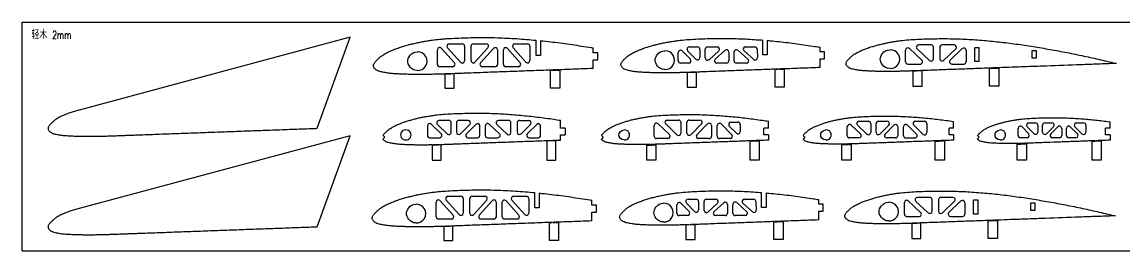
# Model space of a CAD drawing. Header units: millimetres. Extents: x -37 to 963, y -161 to -61.
# Drawn here: x -36.6 to 445.8, y -161.4 to -61.4 of the extents above; entities that cross this region are included whole.
import ezdxf

# ---------------------------------------------------------------- set-up
doc = ezdxf.new("R2010")
doc.units = ezdxf.units.MM
doc.layers.add('SLD-0', color=7, linetype='Continuous')
doc.styles.add('SLDTEXTSTYLE0', font='TXT', dxfattribs={"width": 0.7, "bigfont": 'bigfont'})

# ---------------------------------------------------------------- blocks, each defined once
blk = doc.blocks.new('main_wing_第八块翼肋')
at = {"color": 7, "linetype": 'Continuous', "lineweight": 25}
for p, q in [((33.11, 19.32), (38.84, 19.32)), ((43.67, 19.32), (49.36, 19.32)), ((61.85, 19.32), (67.45, 19.32)), ((71.11, 14.23), (71.11, 20.94)), ((73.11, 20.74), (73.11, 14.23)), ((27.99, 10.38), (27.99, 16.72)), ((29.73, 17.39), (35.46, 11.05)), ((38.1, 11.31), (32.37, 17.65)), ((39.84, 18.32), (39.84, 11.98)), ((42.67, 11.99), (42.67, 18.32)), ((50.1, 17.65), (44.41, 11.32)), ((46.84, 11.05), (52.53, 17.38)), ((54.28, 16.71), (54.28, 10.38)), ((56.85, 10.38), (56.85, 16.69)), ((58.6, 17.35), (64.2, 11.04)), ((66.71, 11.35), (61.1, 17.65)), ((68.45, 18.32), (68.45, 12.01)), ((96.11, 15.42), (96.11, 17.57)), ((98.11, 15.42), (96.11, 15.42)), ((98.11, 12.42), (98.11, 15.42)), ((73.11, 14.23), (71.11, 14.23)), ((96.11, 12.42), (98.11, 12.42)), ((96.11, 8.56), (96.11, 12.42)), ((34.72, 9.38), (28.99, 9.38)), ((31.28, 6.09), (31.28, 0)), ((31.48, 6.09), (31.28, 6.09)), ((31.48, 6.19), (31.48, 6.09)), ((31.68, 6.09), (31.68, 6.19)), ((32.68, 6.13), (31.68, 6.09)), ((32.68, 6.23), (32.68, 6.13)), ((32.88, 6.13), (32.88, 6.23)), ((33.88, 6.17), (32.88, 6.13)), ((33.88, 6.27), (33.88, 6.17)), ((34.08, 6.18), (34.08, 6.28)), ((35.08, 6.21), (34.08, 6.18)), ((35.08, 6.31), (35.08, 6.21)), ((35.28, 0), (35.28, 6.32)), ((53.28, 9.38), (47.59, 9.38)), ((63.45, 9.38), (57.85, 9.38)), ((77.49, 7.78), (77.69, 7.79)), ((77.49, 0), (77.49, 7.78)), ((77.69, 7.79), (77.69, 7.88)), ((77.89, 7.89), (77.89, 7.8)), ((77.89, 7.8), (78.89, 7.83)), ((78.89, 7.83), (78.89, 7.93)), ((79.09, 7.93), (79.09, 7.84)), ((79.09, 7.84), (80.09, 7.88)), ((80.09, 7.88), (80.09, 7.97)), ((80.29, 7.98), (80.29, 7.88)), ((80.29, 7.88), (81.29, 7.92)), ((81.29, 7.92), (81.29, 8.01)), ((81.49, 8.02), (81.49, 0)), ((31.28, 0), (35.28, 0)), ((81.49, 0), (77.49, 0))]:
    blk.add_line(p, q, dxfattribs=at)
for centre, radius, start, end in [((33.11, 18.32), 1, 90, 222.0995), ((38.84, 18.32), 1, 0, 90), ((43.67, 18.32), 1, 90, 180), ((49.36, 18.32), 1, 318.061, 90), ((61.85, 18.32), 1, 90, 221.6155), ((67.45, 18.32), 1, 0, 90), ((19.36, 11.78), 4.1, 268.1337, 91.8663), ((28.99, 16.72), 1, 42.0995, 180), ((53.28, 16.71), 1, 0, 138.061), ((57.85, 16.69), 1, 41.6155, 180), ((28.99, 10.38), 1, 180, 270), ((34.72, 10.38), 1, 270, 42.0995), ((38.84, 11.98), 1, 222.0995, 0), ((43.67, 11.99), 1, 180, 318.061), ((47.59, 10.38), 1, 138.061, 270), ((53.28, 10.38), 1, 270, 0), ((57.85, 10.38), 1, 180, 270), ((63.45, 10.38), 1, 270, 41.6155), ((67.45, 12.01), 1, 221.6155, 0)]:
    blk.add_arc(centre, radius, start, end, dxfattribs=at)
for points, knots in [([(31.48, 6.19), (30.62, 6.16), (29.05, 6.11), (26.78, 6.05), (24.66, 6), (22.55, 5.97), (20.43, 5.96), (18.31, 5.97), (16.2, 6), (14.08, 6.05), (11.97, 6.13), (10.21, 6.22), (8.8, 6.31), (7.74, 6.4), (6.69, 6.51), (5.64, 6.66), (4.6, 6.86), (3.57, 7.06), (2.53, 7.3), (1.71, 7.63), (1.12, 8.03), (0.72, 8.37), (0.37, 8.77), (0.09, 9.22), (-0.04, 9.74), (0.04, 10.28), (0.26, 10.76), (0.56, 11.2), (0.89, 11.61), (1.25, 12), (1.63, 12.37), (2, 12.75), (2.39, 13.11), (2.79, 13.46), (3.2, 13.79), (3.76, 14.21), (4.5, 14.7), (5.41, 15.23), (6.35, 15.72), (7.31, 16.17), (8.29, 16.58), (9.27, 16.97), (10.26, 17.34), (11.26, 17.69), (12.27, 18.02), (13.61, 18.44), (15.31, 18.92), (17.36, 19.44), (19.43, 19.91), (21.5, 20.32), (23.59, 20.69), (25.68, 21), (27.78, 21.26), (29.89, 21.47), (32.7, 21.69), (36.22, 21.88), (40.45, 22.02), (44.69, 22.11), (48.92, 22.13), (53.15, 22.07), (57.38, 21.92), (61.61, 21.7), (65.83, 21.4), (69, 21.13), (70.76, 20.97), (71.11, 20.94)], [0.3745824, 0.3745824, 0.3745824, 0.3745824, 0.3841115, 0.3919075, 0.3997036, 0.4074996, 0.4152957, 0.4230917, 0.4308878, 0.4386839, 0.4464799, 0.454276, 0.458174, 0.462072, 0.4659701, 0.4698681, 0.4737661, 0.4776641, 0.4815622, 0.4854602, 0.4874092, 0.4893582, 0.4913072, 0.4932563, 0.4952053, 0.4971543, 0.4991033, 0.5010523, 0.5030013, 0.5049503, 0.5068994, 0.5088484, 0.5107974, 0.5127464, 0.5146954, 0.5166444, 0.5205425, 0.5244405, 0.5283385, 0.5322365, 0.5361346, 0.5400326, 0.5439306, 0.5478287, 0.5517267, 0.5556247, 0.5634208, 0.5712168, 0.5790129, 0.5868089, 0.594605, 0.6024011, 0.6101971, 0.6179932, 0.6257892, 0.6413814, 0.6569735, 0.6725656, 0.6881577, 0.7037498, 0.7193419, 0.734934, 0.7505262, 0.7661183, 0.7700485, 0.7700485, 0.7700485, 0.7700485]), ([(73.11, 20.74), (73.49, 20.7), (75.28, 20.51), (78.47, 20.16), (82.67, 19.62), (86.86, 19.03), (91.04, 18.4), (94.13, 17.9), (95.81, 17.62), (96.11, 17.57)], [0.77745144, 0.77745144, 0.77745144, 0.77745144, 0.78171039, 0.7973025, 0.81289462, 0.82848673, 0.84407885, 0.85967096, 0.86299105, 0.86299105, 0.86299105, 0.86299105]), ([(19.09, 7.68), (16.36, 7.68), (14.99, 10.41), (14.99, 13.14), (16.36, 15.88), (19.09, 15.88)], [0, 0, 0, 0, 0.5, 0.5, 1, 1, 1, 1]), ([(77.69, 7.88), (76.23, 7.83), (73.36, 7.72), (69.08, 7.57), (64.85, 7.41), (60.62, 7.26), (56.39, 7.1), (52.16, 6.95), (47.93, 6.79), (43.7, 6.64), (40.18, 6.51), (37.37, 6.4), (35.97, 6.35), (35.28, 6.32)], [0.2042523, 0.2042523, 0.2042523, 0.2042523, 0.2203942, 0.2359864, 0.2515785, 0.2671706, 0.2827627, 0.2983548, 0.3139469, 0.329539, 0.3451312, 0.3529272, 0.3605847, 0.3605847, 0.3605847, 0.3605847]), ([(96.11, 8.56), (92.74, 8.44), (87.87, 8.26), (82.99, 8.08), (81.49, 8.02)], [0.1363515, 0.1363515, 0.1363515, 0.1363515, 0.1736179, 0.19025453, 0.19025453, 0.19025453, 0.19025453])]:
    blk.add_open_spline(points, degree=3, knots=knots, dxfattribs=at)
for points in [[(19.09, 15.88), (19.14, 15.88), (19.18, 15.88), (19.23, 15.87)], [(19.23, 7.68), (19.18, 7.68), (19.14, 7.68), (19.09, 7.68)], [(32.68, 6.23), (32.35, 6.22), (32.01, 6.2), (31.68, 6.19)], [(33.88, 6.27), (33.55, 6.26), (33.21, 6.25), (32.88, 6.23)], [(35.08, 6.31), (34.75, 6.3), (34.41, 6.29), (34.08, 6.28)], [(78.89, 7.93), (78.56, 7.91), (78.22, 7.9), (77.89, 7.89)], [(80.09, 7.97), (79.76, 7.96), (79.42, 7.95), (79.09, 7.93)], [(81.29, 8.01), (80.95, 8), (80.62, 7.99), (80.29, 7.98)]]:
    blk.add_open_spline(points, degree=3, dxfattribs=at)
blk = doc.blocks.new('main_wing_第九块翼肋')
at = {"color": 7, "linetype": 'Continuous', "lineweight": 25}
for p, q in [((62.02, 14.05), (62.02, 20.55)), ((64.02, 20.39), (64.02, 14.05)), ((25.07, 11.48), (25.07, 15.16)), ((26.78, 15.85), (30.38, 12.18)), ((32.77, 12.23), (29.18, 15.91)), ((29.89, 17.61), (33.49, 17.61)), ((34.49, 16.61), (34.49, 12.93)), ((36.89, 12.75), (36.89, 16.61)), ((37.89, 17.61), (42.1, 17.61)), ((42.77, 15.87), (38.56, 12.01)), ((41.28, 12.22), (45.5, 16.07)), ((47.17, 15.34), (47.17, 11.48)), ((49.51, 11.48), (49.51, 15.37)), ((51.18, 16.12), (55.54, 12.22)), ((58.09, 12.09), (53.87, 15.86)), ((54.53, 17.61), (58.55, 17.61)), ((59.55, 16.66), (59.76, 12.89)), ((87.02, 17.46), (87.02, 15.42)), ((89.02, 15.42), (87.02, 15.42)), ((89.02, 12.42), (89.02, 15.42)), ((29.66, 10.48), (26.07, 10.48)), ((46.17, 10.48), (41.96, 10.48)), ((54.88, 10.48), (50.51, 10.48)), ((64.02, 14.05), (62.02, 14.05)), ((87.02, 12.42), (89.02, 12.42)), ((87.02, 12.42), (87.02, 8.56)), ((29.22, 6.34), (29.01, 6.33)), ((29.01, 6.33), (29.01, 0)), ((29.22, 6.44), (29.22, 6.34)), ((29.42, 6.34), (29.42, 6.44)), ((30.42, 6.38), (29.42, 6.34)), ((30.42, 6.48), (30.42, 6.38)), ((30.62, 6.38), (30.62, 6.48)), ((31.61, 6.42), (30.62, 6.38)), ((31.61, 6.52), (31.61, 6.42)), ((31.81, 6.43), (31.81, 6.53)), ((32.81, 6.46), (31.81, 6.43)), ((32.81, 6.56), (32.81, 6.46)), ((33.01, 0), (33.01, 6.57)), ((67.45, 7.73), (67.65, 7.74)), ((67.45, 0), (67.45, 7.73)), ((67.65, 7.74), (67.65, 7.85)), ((67.85, 7.86), (67.85, 7.75)), ((67.85, 7.75), (68.85, 7.79)), ((68.85, 7.79), (68.85, 7.89)), ((69.05, 7.9), (69.05, 7.79)), ((69.05, 7.79), (70.05, 7.83)), ((70.05, 7.83), (70.05, 7.94)), ((70.25, 7.94), (70.25, 7.84)), ((70.25, 7.84), (71.25, 7.87)), ((71.25, 7.87), (71.25, 7.98)), ((71.45, 7.99), (71.45, 0)), ((29.01, 0), (33.01, 0)), ((71.45, 0), (67.45, 0))]:
    blk.add_line(p, q, dxfattribs=at)
for centre, radius, start, end in [((19.35, 11.78), 4.1, 268.1337, 91.8663), ((26.07, 15.16), 1, 44.3753, 180), ((29.89, 16.61), 1, 90, 224.3753), ((33.49, 16.61), 1, 360, 90), ((37.89, 16.61), 1, 90, 180), ((42.1, 16.61), 1, 312.4704, 90), ((46.17, 15.34), 1, 360, 132.4704), ((50.51, 15.37), 1, 48.2405, 180), ((54.53, 16.61), 1, 90, 228.2405), ((58.55, 16.61), 1, 3.2405, 90), ((26.07, 11.48), 1, 180, 270), ((29.66, 11.48), 1, 270, 44.3753), ((33.49, 12.93), 1, 224.3753, 0), ((37.89, 12.75), 1, 180, 312.4704), ((41.96, 11.48), 1, 132.4704, 270), ((46.17, 11.48), 1, 270, 0), ((50.51, 11.48), 1, 180, 270), ((54.88, 11.48), 1, 270, 48.2405), ((58.76, 12.83), 1, 228.2405, 3.2405)]:
    blk.add_arc(centre, radius, start, end, dxfattribs=at)
for points, knots in [([(29.22, 6.44), (28.45, 6.41), (27.03, 6.37), (24.94, 6.31), (22.97, 6.27), (21, 6.24), (19.03, 6.23), (17.06, 6.24), (15.08, 6.26), (13.11, 6.31), (11.14, 6.39), (9.17, 6.49), (7.53, 6.6), (6.23, 6.74), (5.25, 6.88), (4.28, 7.06), (3.31, 7.25), (2.35, 7.48), (1.59, 7.79), (1.04, 8.15), (0.66, 8.47), (0.33, 8.85), (0.08, 9.27), (-0.04, 9.76), (0.03, 10.25), (0.24, 10.7), (0.51, 11.12), (0.82, 11.5), (1.16, 11.86), (1.51, 12.21), (1.86, 12.55), (2.22, 12.89), (2.59, 13.21), (2.97, 13.52), (3.5, 13.92), (4.18, 14.37), (5.04, 14.87), (5.91, 15.32), (6.81, 15.74), (7.71, 16.13), (8.63, 16.49), (9.55, 16.83), (10.49, 17.16), (11.42, 17.47), (12.68, 17.86), (14.26, 18.31), (16.17, 18.79), (18.09, 19.22), (20.03, 19.61), (21.97, 19.95), (23.92, 20.24), (26.53, 20.56), (29.8, 20.85), (33.74, 21.07), (37.69, 21.2), (41.63, 21.28), (45.57, 21.3), (49.52, 21.24), (53.46, 21.1), (57.4, 20.89), (60.25, 20.69), (61.79, 20.57), (62.02, 20.55)], [0.3750134, 0.3750134, 0.3750134, 0.3750134, 0.3841115, 0.3919075, 0.3997036, 0.4074996, 0.4152957, 0.4230917, 0.4308878, 0.4386839, 0.4464799, 0.454276, 0.462072, 0.4659701, 0.4698681, 0.4737661, 0.4776641, 0.4815622, 0.4854602, 0.4874092, 0.4893582, 0.4913072, 0.4932563, 0.4952053, 0.4971543, 0.4991033, 0.5010523, 0.5030013, 0.5049503, 0.5068994, 0.5088484, 0.5107974, 0.5127464, 0.5146954, 0.5166444, 0.5205425, 0.5244405, 0.5283385, 0.5322365, 0.5361346, 0.5400326, 0.5439306, 0.5478287, 0.5517267, 0.5556247, 0.5634208, 0.5712168, 0.5790129, 0.5868089, 0.594605, 0.6024011, 0.6101971, 0.6257892, 0.6413814, 0.6569735, 0.6725656, 0.6881577, 0.7037498, 0.7193419, 0.734934, 0.7505262, 0.7532654, 0.7532654, 0.7532654, 0.7532654]), ([(64.02, 20.39), (64.44, 20.35), (66.16, 20.2), (69.19, 19.9), (73.11, 19.46), (77.02, 18.96), (80.93, 18.41), (84.26, 17.91), (86.29, 17.58), (87.02, 17.46)], [0.76119932, 0.76119932, 0.76119932, 0.76119932, 0.76611827, 0.78171039, 0.7973025, 0.81289462, 0.82848673, 0.84407885, 0.85287822, 0.85287822, 0.85287822, 0.85287822]), ([(19.08, 7.68), (16.35, 7.68), (14.98, 10.41), (14.98, 13.14), (16.35, 15.88), (19.08, 15.88)], [0, 0, 0, 0, 0.5, 0.5, 1, 1, 1, 1]), ([(67.65, 7.85), (66.56, 7.81), (64.14, 7.72), (60.42, 7.58), (56.48, 7.44), (52.54, 7.29), (48.59, 7.15), (44.65, 7.01), (40.71, 6.86), (37.43, 6.74), (34.86, 6.64), (33.61, 6.59), (33.01, 6.57)], [0.2229571, 0.2229571, 0.2229571, 0.2229571, 0.2359864, 0.2515785, 0.2671706, 0.2827627, 0.2983548, 0.3139469, 0.329539, 0.3451312, 0.3529272, 0.3599909, 0.3599909, 0.3599909, 0.3599909]), ([(87.02, 8.56), (84.72, 8.47), (81.11, 8.34), (75.92, 8.15), (73.03, 8.05), (71.45, 7.99)], [0.14633587, 0.14633587, 0.14633587, 0.14633587, 0.1736179, 0.18921001, 0.20793462, 0.20793462, 0.20793462, 0.20793462])]:
    blk.add_open_spline(points, degree=3, knots=knots, dxfattribs=at)
for points in [[(19.08, 15.88), (19.13, 15.88), (19.17, 15.88), (19.22, 15.87)], [(19.22, 7.68), (19.17, 7.68), (19.13, 7.68), (19.08, 7.68)], [(30.42, 6.48), (30.08, 6.47), (29.75, 6.45), (29.42, 6.44)], [(31.61, 6.52), (31.28, 6.51), (30.95, 6.5), (30.62, 6.48)], [(32.81, 6.56), (32.48, 6.55), (32.15, 6.54), (31.81, 6.53)], [(68.85, 7.89), (68.52, 7.88), (68.19, 7.87), (67.85, 7.86)], [(70.05, 7.94), (69.72, 7.92), (69.39, 7.91), (69.05, 7.9)], [(71.25, 7.98), (70.92, 7.97), (70.58, 7.96), (70.25, 7.94)]]:
    blk.add_open_spline(points, degree=3, dxfattribs=at)
blk = doc.blocks.new('main_wing_第十块翼肋')
at = {"color": 7, "linetype": 'Continuous', "lineweight": 25}
for p, q in [((26.01, 10.67), (26.01, 15.71)), ((33.15, 11.4), (27.68, 16.44)), ((31.02, 16.25), (36.48, 11.22)), ((37.16, 17.99), (31.7, 17.99)), ((38.16, 11.95), (38.16, 16.99)), ((40.97, 16.99), (40.97, 11.99)), ((47.26, 17.99), (41.97, 17.99)), ((42.66, 11.26), (47.95, 16.26)), ((50.79, 16.4), (45.5, 11.4)), ((52.48, 15.67), (52.48, 10.67)), ((56.26, 10.71), (56.26, 16.71)), ((58.26, 16.71), (56.26, 16.71)), ((58.26, 10.71), (58.26, 16.71)), ((81.26, 15.42), (81.26, 12.42)), ((83.26, 15.42), (81.26, 15.42)), ((83.26, 12.42), (83.26, 15.42)), ((27.01, 9.67), (32.47, 9.67)), ((46.19, 9.67), (51.48, 9.67)), ((58.26, 10.71), (56.26, 10.71)), ((81.26, 12.42), (83.26, 12.42)), ((117.74, 10.04), (118.26, 9.92)), ((118.26, 9.92), (117.74, 9.9)), ((29.42, 6.55), (29.22, 6.54)), ((29.22, 6.54), (29.22, 0)), ((29.42, 6.65), (29.42, 6.55)), ((29.62, 6.56), (29.62, 6.66)), ((30.62, 6.59), (29.62, 6.56)), ((30.62, 6.69), (30.62, 6.59)), ((30.82, 6.6), (30.82, 6.7)), ((31.82, 6.64), (30.82, 6.6)), ((31.82, 6.74), (31.82, 6.64)), ((32.02, 6.65), (32.02, 6.75)), ((33.02, 6.68), (32.02, 6.65)), ((33.02, 6.78), (33.02, 6.68)), ((33.22, 0), (33.22, 6.79)), ((62.75, 7.78), (62.95, 7.79)), ((62.75, 0), (62.75, 7.78)), ((62.95, 7.79), (62.95, 7.89)), ((63.15, 7.89), (63.15, 7.8)), ((63.15, 7.8), (64.15, 7.83)), ((64.15, 7.83), (64.15, 7.93)), ((64.35, 7.94), (64.35, 7.84)), ((64.35, 7.84), (65.35, 7.88)), ((65.35, 7.88), (65.35, 7.98)), ((65.55, 7.98), (65.55, 7.88)), ((65.55, 7.88), (66.55, 7.92)), ((66.55, 7.92), (66.55, 8.02)), ((66.75, 8.03), (66.75, 0)), ((29.22, 0), (33.22, 0)), ((66.75, 0), (62.75, 0))]:
    blk.add_line(p, q, dxfattribs=at)
for centre, radius, start, end in [((19.33, 11.78), 4.1, 268.1337, 91.8663), ((27.01, 15.71), 1, 47.3191, 180), ((31.7, 16.99), 1, 90, 227.3191), ((37.16, 16.99), 1, 0, 90), ((41.97, 16.99), 1, 90, 180), ((47.26, 16.99), 1, 313.3737, 90), ((51.48, 15.67), 1, 0, 133.3737), ((27.01, 10.67), 1, 180, 270), ((32.47, 10.67), 1, 270, 47.3191), ((37.16, 11.95), 1, 227.3191, 0), ((41.97, 11.99), 1, 180, 313.3737), ((46.19, 10.67), 1, 133.3737, 270), ((51.48, 10.67), 1, 270, 0)]:
    blk.add_arc(centre, radius, start, end, dxfattribs=at)
for points, knots in [([(29.42, 6.65), (28.79, 6.63), (27.53, 6.59), (25.65, 6.53), (23.77, 6.48), (21.89, 6.44), (20.01, 6.41), (18.13, 6.4), (16.25, 6.41), (14.37, 6.43), (12.49, 6.48), (10.61, 6.56), (8.73, 6.65), (7.16, 6.75), (5.92, 6.89), (4.99, 7.02), (4.06, 7.2), (3.14, 7.38), (2.22, 7.59), (1.49, 7.89), (0.97, 8.24), (0.61, 8.54), (0.3, 8.9), (0.05, 9.3), (-0.06, 9.76), (0.01, 10.24), (0.2, 10.67), (0.47, 11.06), (0.76, 11.42), (1.08, 11.77), (1.42, 12.1), (1.75, 12.43), (2.09, 12.75), (2.45, 13.06), (2.81, 13.36), (3.32, 13.73), (3.97, 14.17), (4.78, 14.64), (5.62, 15.07), (6.47, 15.47), (7.34, 15.84), (8.21, 16.18), (9.09, 16.51), (9.98, 16.82), (10.87, 17.12), (12.07, 17.49), (13.58, 17.92), (15.4, 18.38), (17.24, 18.79), (19.08, 19.16), (20.93, 19.49), (22.79, 19.76), (25.28, 20.07), (28.4, 20.35), (32.16, 20.55), (35.92, 20.67), (39.68, 20.75), (43.44, 20.77), (47.2, 20.72), (50.96, 20.59), (54.72, 20.39), (58.47, 20.12), (62.22, 19.81), (65.96, 19.44), (69.7, 19.02), (73.43, 18.54), (77.16, 18.02), (80.88, 17.45), (84.59, 16.85), (89.53, 16.01), (95.7, 14.87), (103.07, 13.37), (110.42, 11.77), (115.3, 10.62), (117.74, 10.04)], [0.3684742, 0.3684742, 0.3684742, 0.3684742, 0.3763154, 0.3841115, 0.3919075, 0.3997036, 0.4074996, 0.4152957, 0.4230917, 0.4308878, 0.4386839, 0.4464799, 0.454276, 0.462072, 0.4659701, 0.4698681, 0.4737661, 0.4776641, 0.4815622, 0.4854602, 0.4874092, 0.4893582, 0.4913072, 0.4932563, 0.4952053, 0.4971543, 0.4991033, 0.5010523, 0.5030013, 0.5049503, 0.5068994, 0.5088484, 0.5107974, 0.5127464, 0.5146954, 0.5166444, 0.5205425, 0.5244405, 0.5283385, 0.5322365, 0.5361346, 0.5400326, 0.5439306, 0.5478287, 0.5517267, 0.5556247, 0.5634208, 0.5712168, 0.5790129, 0.5868089, 0.594605, 0.6024011, 0.6101971, 0.6257892, 0.6413814, 0.6569735, 0.6725656, 0.6881577, 0.7037498, 0.7193419, 0.734934, 0.7505262, 0.7661183, 0.7817104, 0.7973025, 0.8128946, 0.8284867, 0.8440788, 0.859671, 0.8752631, 0.9064473, 0.9376315, 0.9688158, 1, 1, 1, 1]), ([(19.06, 7.68), (16.33, 7.68), (14.96, 10.41), (14.96, 13.14), (16.33, 15.88), (19.06, 15.88)], [0, 0, 0, 0, 0.5, 0.5, 1, 1, 1, 1]), ([(117.74, 9.9), (115.24, 9.81), (110.23, 9.62), (100.2, 9.26), (91.43, 8.93), (82.66, 8.61), (77.65, 8.43), (71.93, 8.22), (68.71, 8.1), (66.75, 8.03)], [0.0021046, 0.0021046, 0.0021046, 0.0021046, 0.0332889, 0.0644731, 0.1268416, 0.1424337, 0.1736179, 0.18921, 0.2136349, 0.2136349, 0.2136349, 0.2136349]), ([(62.95, 7.89), (62.42, 7.87), (60.64, 7.8), (57.6, 7.69), (53.84, 7.55), (50.08, 7.41), (46.32, 7.28), (42.57, 7.14), (38.81, 7), (35.69, 6.89), (33.83, 6.82), (33.22, 6.79)], [0.2293866, 0.2293866, 0.2293866, 0.2293866, 0.2359864, 0.2515785, 0.2671706, 0.2827627, 0.2983548, 0.3139469, 0.329539, 0.3451312, 0.3527226, 0.3527226, 0.3527226, 0.3527226])]:
    blk.add_open_spline(points, degree=3, knots=knots, dxfattribs=at)
for points in [[(19.06, 15.88), (19.11, 15.88), (19.15, 15.88), (19.2, 15.87)], [(19.2, 7.68), (19.15, 7.68), (19.11, 7.68), (19.06, 7.68)], [(30.62, 6.69), (30.29, 6.68), (29.95, 6.67), (29.62, 6.66)], [(31.82, 6.74), (31.49, 6.73), (31.15, 6.71), (30.82, 6.7)], [(33.02, 6.78), (32.68, 6.77), (32.35, 6.76), (32.02, 6.75)], [(64.15, 7.93), (63.82, 7.92), (63.48, 7.91), (63.15, 7.89)], [(65.35, 7.98), (65.02, 7.96), (64.68, 7.95), (64.35, 7.94)], [(66.55, 8.02), (66.22, 8.01), (65.88, 7.99), (65.55, 7.98)]]:
    blk.add_open_spline(points, degree=3, dxfattribs=at)
blk = doc.blocks.new('main_wing_平面版小翼_可以是木板')
at = {"color": 7, "linetype": 'Continuous', "lineweight": 25}
for p, q in [((132.15, 43.25), (13.51, 11.46)), ((117.68, 3.49), (132.15, 43.25)), ((117.17, 3.47), (117.68, 3.49))]:
    blk.add_line(p, q, dxfattribs=at)
blk.add_open_spline([(13.51, 11.46), (13.17, 11.37), (12.5, 11.19), (11.49, 10.89), (10.48, 10.57), (9.48, 10.23), (8.49, 9.87), (7.51, 9.49), (6.54, 9.09), (5.58, 8.65), (4.64, 8.16), (3.89, 7.72), (3.3, 7.33), (2.87, 7.02), (2.46, 6.69), (2.06, 6.35), (1.68, 5.99), (1.3, 5.62), (0.93, 5.24), (0.58, 4.85), (0.26, 4.43), (0.01, 3.97), (-0.13, 3.45), (-0.03, 2.92), (0.24, 2.46), (0.6, 2.07), (1.01, 1.74), (1.46, 1.47), (1.95, 1.26), (2.62, 1.06), (3.48, 0.88), (4.52, 0.68), (5.56, 0.51), (6.6, 0.39), (7.65, 0.3), (8.71, 0.24), (9.76, 0.18), (10.81, 0.13), (11.86, 0.09), (12.92, 0.06), (14.32, 0.02), (16.08, 0), (18.18, -0.01), (20.29, 0.01), (22.4, 0.04), (24.51, 0.09), (26.61, 0.15), (28.72, 0.22), (30.82, 0.3), (32.93, 0.38), (35.04, 0.46), (37.14, 0.54), (39.25, 0.61), (42.06, 0.72), (45.57, 0.84), (49.78, 1), (53.99, 1.15), (58.2, 1.31), (62.41, 1.46), (66.63, 1.62), (70.84, 1.77), (75.05, 1.93), (79.26, 2.08), (83.47, 2.24), (87.68, 2.39), (93.3, 2.6), (100.32, 2.85), (108.74, 3.16), (114.36, 3.37), (117.17, 3.47)], degree=3, knots=[0.475675, 0.475675, 0.475675, 0.475675, 0.4797559, 0.4838367, 0.4879175, 0.4919984, 0.4960792, 0.50016, 0.5042409, 0.5083217, 0.5124025, 0.5164834, 0.5185238, 0.5205642, 0.5226046, 0.524645, 0.5266854, 0.5287258, 0.5307663, 0.5328067, 0.5348471, 0.5368875, 0.5389279, 0.5409683, 0.5430088, 0.5450492, 0.5470896, 0.54913, 0.5511704, 0.5532108, 0.5572917, 0.5613725, 0.5654533, 0.5695342, 0.573615, 0.5776958, 0.5817767, 0.5858575, 0.5899383, 0.5940191, 0.5981, 0.6062616, 0.6144233, 0.622585, 0.6307466, 0.6389083, 0.6470699, 0.6552316, 0.6633933, 0.6715549, 0.6797166, 0.6878783, 0.6960399, 0.7042016, 0.7205249, 0.7368482, 0.7531716, 0.7694949, 0.7858182, 0.8021415, 0.8184649, 0.8347882, 0.8511115, 0.8674348, 0.8837581, 0.9000815, 0.9327281, 0.9653748, 0.9980214, 0.9980214, 0.9980214, 0.9980214], dxfattribs=at)
blk = doc.blocks.new('tail_第四块翼肋')
at = {"color": 7, "linetype": 'Continuous', "lineweight": 25}
for p, q in [((24.64, 11.53), (21.73, 14.56)), ((22.45, 16.25), (25.36, 16.25)), ((26.36, 15.25), (26.36, 12.22)), ((28.47, 12.15), (28.47, 15.25)), ((29.47, 16.25), (32.56, 16.25)), ((33.27, 14.54), (30.17, 11.45)), ((32.03, 11.45), (35.12, 14.54)), ((40.59, 14.54), (43.69, 11.45)), ((45.69, 11.45), (42.59, 14.54)), ((43.3, 16.25), (46.4, 16.25)), ((47.4, 15.25), (47.4, 12.15)), ((58, 13.95), (58, 16.7)), ((0.76, 9.95), (0, 9.19)), ((0.04, 10.67), (0.76, 9.95)), ((17.75, 10.74), (17.75, 13.77)), ((21.66, 9.74), (18.75, 9.74)), ((19.47, 14.46), (22.38, 11.43)), ((35.83, 9.74), (32.73, 9.74)), ((36.83, 13.84), (36.83, 10.74)), ((38.88, 10.74), (38.88, 13.84)), ((42.98, 9.74), (39.88, 9.74)), ((58, 13.95), (56, 13.95)), ((56, 10.95), (56, 13.95)), ((58, 10.95), (56, 10.95)), ((58, 10.95), (58, 8.66)), ((17.37, 6.94), (17.57, 6.95)), ((17.37, 0), (17.37, 6.94)), ((17.57, 6.95), (17.57, 7.22)), ((17.77, 7.22), (17.77, 6.95)), ((17.77, 6.95), (18.77, 6.98)), ((18.77, 6.98), (18.77, 7.25)), ((18.97, 7.25), (18.97, 6.98)), ((18.97, 6.98), (19.97, 7.01)), ((19.97, 7.01), (19.97, 7.28)), ((20.17, 7.28), (20.17, 7.01)), ((20.17, 7.01), (21.17, 7.04)), ((21.17, 7.04), (21.17, 7.31)), ((21.37, 7.32), (21.37, 0)), ((50.12, 8.25), (50.32, 8.26)), ((50.12, 0), (50.12, 8.25)), ((50.32, 8.26), (50.32, 8.38)), ((50.52, 8.39), (50.52, 8.27)), ((50.52, 8.27), (51.52, 8.3)), ((51.52, 8.3), (51.52, 8.43)), ((51.72, 8.43), (51.72, 8.31)), ((51.72, 8.31), (52.72, 8.35)), ((52.72, 8.35), (52.72, 8.47)), ((52.92, 8.48), (52.92, 8.36)), ((52.92, 8.36), (53.92, 8.39)), ((53.92, 8.39), (53.92, 8.51)), ((54.12, 8.52), (54.12, 0)), ((21.37, 0), (17.37, 0)), ((54.12, 0), (50.12, 0))]:
    blk.add_line(p, q, dxfattribs=at)
for centre, radius, start, end in [((18.75, 13.77), 1, 43.8767, 180), ((22.45, 15.25), 1, 90, 223.8767), ((25.36, 15.25), 1, 0, 90), ((29.47, 15.25), 1, 90, 180), ((32.56, 15.25), 1, 315, 90), ((35.83, 13.84), 1, 360, 135), ((39.88, 13.84), 1, 45, 180), ((43.3, 15.25), 1, 90, 225), ((46.4, 15.25), 1, 360, 90), ((10.1, 10.95), 2.2, 266.8637, 93.1363), ((18.75, 10.74), 1, 180, 270), ((21.66, 10.74), 1, 270, 43.8767), ((25.36, 12.22), 1, 223.8767, 0), ((29.47, 12.15), 1, 180, 315), ((32.73, 10.74), 1, 135, 270), ((35.83, 10.74), 1, 270, 0), ((39.88, 10.74), 1, 180, 270), ((42.98, 10.74), 1, 270, 45), ((46.4, 12.15), 1, 225, 0)]:
    blk.add_arc(centre, radius, start, end, dxfattribs=at)
for points, knots in [([(0.04, 10.67), (0.07, 10.73), (0.18, 10.89), (0.39, 11.14), (0.64, 11.41), (0.9, 11.67), (1.16, 11.93), (1.43, 12.18), (1.81, 12.51), (2.29, 12.89), (2.91, 13.3), (3.55, 13.67), (4.21, 14.01), (4.88, 14.33), (5.57, 14.62), (6.25, 14.89), (6.95, 15.15), (7.65, 15.39), (8.35, 15.62), (9.3, 15.92), (10.49, 16.26), (11.92, 16.62), (13.37, 16.95), (14.82, 17.24), (16.28, 17.49), (17.75, 17.71), (19.71, 17.95), (22.17, 18.17), (25.13, 18.33), (28.1, 18.43), (31.06, 18.49), (34.03, 18.5), (36.99, 18.46), (39.95, 18.36), (42.92, 18.2), (45.87, 17.99), (48.83, 17.74), (51.78, 17.45), (54.72, 17.12), (56.8, 16.86), (57.89, 16.71), (58, 16.7)], [0.4977977, 0.4977977, 0.4977977, 0.4977977, 0.4988977, 0.5008465, 0.5027953, 0.5047441, 0.506693, 0.5086418, 0.5105906, 0.5144882, 0.5183859, 0.5222835, 0.5261812, 0.5300788, 0.5339764, 0.5378741, 0.5417717, 0.5456693, 0.549567, 0.5534646, 0.5612599, 0.5690552, 0.5768504, 0.5846457, 0.592441, 0.6002363, 0.6080316, 0.6236221, 0.6392127, 0.6548032, 0.6703938, 0.6859843, 0.7015749, 0.7171654, 0.732756, 0.7483465, 0.7639371, 0.7795276, 0.7951182, 0.8107087, 0.8124831, 0.8124831, 0.8124831, 0.8124831]), ([(9.86, 8.75), (8.39, 8.75), (7.66, 10.22), (7.66, 11.68), (8.39, 13.15), (9.86, 13.15)], [0, 0, 0, 0, 0.5, 0.5, 1, 1, 1, 1]), ([(17.57, 7.22), (17.39, 7.22), (16.72, 7.2), (15.55, 7.19), (14.07, 7.18), (12.59, 7.18), (11.11, 7.2), (9.63, 7.24), (8.14, 7.3), (6.66, 7.37), (5.43, 7.46), (4.45, 7.56), (3.71, 7.67), (2.99, 7.8), (2.26, 7.95), (1.54, 8.11), (0.96, 8.35), (0.55, 8.62), (0.27, 8.86), (0.09, 9.06), (0.01, 9.18), (0, 9.19)], [0.39475681, 0.39475681, 0.39475681, 0.39475681, 0.39755909, 0.40535437, 0.41314965, 0.42094492, 0.4287402, 0.43653547, 0.44433075, 0.45212603, 0.4599213, 0.46381894, 0.46771658, 0.47161422, 0.47551186, 0.47940949, 0.48330713, 0.48525595, 0.48720477, 0.48915359, 0.48940849, 0.48940849, 0.48940849, 0.48940849]), ([(50.32, 8.38), (49.6, 8.36), (47.89, 8.29), (45.19, 8.19), (42.22, 8.08), (39.26, 7.98), (35.31, 7.83), (31.36, 7.69), (27.41, 7.54), (24.94, 7.45), (22.93, 7.37), (21.9, 7.34), (21.37, 7.32)], [0.2224343, 0.2224343, 0.2224343, 0.2224343, 0.2338583, 0.2494488, 0.2650394, 0.2806299, 0.2962205, 0.3274016, 0.3429922, 0.3585827, 0.366378, 0.3747742, 0.3747742, 0.3747742, 0.3747742])]:
    blk.add_open_spline(points, degree=3, knots=knots, dxfattribs=at)
for points in [[(9.86, 13.15), (9.9, 13.15), (9.94, 13.15), (9.98, 13.15)], [(9.98, 8.75), (9.94, 8.75), (9.9, 8.75), (9.86, 8.75)], [(18.77, 7.25), (18.44, 7.24), (18.1, 7.23), (17.77, 7.22)], [(19.97, 7.28), (19.64, 7.27), (19.3, 7.26), (18.97, 7.25)], [(21.17, 7.31), (20.84, 7.3), (20.5, 7.29), (20.17, 7.28)], [(51.52, 8.43), (51.19, 8.41), (50.85, 8.4), (50.52, 8.39)], [(52.72, 8.47), (52.39, 8.46), (52.05, 8.45), (51.72, 8.43)], [(53.92, 8.51), (53.59, 8.5), (53.25, 8.49), (52.92, 8.48)], [(58, 8.66), (56.71, 8.62), (55.41, 8.57), (54.12, 8.52)]]:
    blk.add_open_spline(points, degree=3, dxfattribs=at)
blk = doc.blocks.new('tail_第二块翼肋')
at = {"color": 7, "linetype": 'Continuous', "lineweight": 25}
for p, q in [((23.13, 10.36), (23.13, 15.12)), ((24.83, 15.84), (29.76, 11.08)), ((33.06, 10.99), (28.12, 15.76)), ((28.82, 17.47), (33.75, 17.47)), ((34.75, 16.47), (34.75, 11.71)), ((37.44, 11.77), (37.44, 16.47)), ((38.44, 17.47), (43.14, 17.47)), ((43.85, 15.77), (39.15, 11.06)), ((41.77, 11.06), (46.48, 15.77)), ((48.19, 15.06), (48.19, 10.36)), ((50.69, 10.36), (50.69, 15.04)), ((52.4, 15.75), (57.04, 11.06)), ((59.05, 11.73), (55.95, 14.86)), ((56.66, 16.57), (59.76, 16.57)), ((60.76, 15.57), (60.76, 12.43)), ((73.07, 13.95), (73.07, 16.96)), ((0.79, 9.95), (0, 9.16)), ((0.04, 10.69), (0.79, 9.95)), ((73.07, 13.95), (71.07, 13.95)), ((71.07, 10.95), (71.07, 13.95)), ((73.07, 10.95), (71.07, 10.95)), ((73.07, 10.95), (73.07, 8.66)), ((19.82, 6.47), (20.02, 6.48)), ((19.82, 0), (19.82, 6.47)), ((20.02, 6.48), (20.02, 6.77)), ((20.22, 6.78), (20.22, 6.48)), ((20.22, 6.48), (21.22, 6.51)), ((21.22, 6.51), (21.22, 6.8)), ((21.42, 6.8), (21.42, 6.51)), ((21.42, 6.51), (22.42, 6.54)), ((22.42, 6.54), (22.42, 6.83)), ((22.62, 6.83), (22.62, 6.54)), ((22.62, 6.54), (23.62, 6.57)), ((23.62, 6.57), (23.62, 6.86)), ((23.82, 6.86), (23.82, 0)), ((29.06, 9.36), (24.13, 9.36)), ((47.19, 9.36), (42.48, 9.36)), ((56.33, 9.36), (51.69, 9.36)), ((65.07, 0), (65.07, 8.28)), ((65.07, 8.28), (65.27, 8.28)), ((65.27, 8.28), (65.27, 8.38)), ((65.47, 8.39), (65.47, 8.29)), ((65.47, 8.29), (66.47, 8.33)), ((66.47, 8.33), (66.47, 8.42)), ((66.67, 8.43), (66.67, 8.34)), ((66.67, 8.34), (67.67, 8.37)), ((67.67, 8.37), (67.67, 8.47)), ((67.87, 8.47), (67.87, 8.38)), ((67.87, 8.38), (68.87, 8.42)), ((68.87, 8.42), (68.87, 8.51)), ((69.07, 8.52), (69.07, 0)), ((23.82, 0), (19.82, 0)), ((69.07, 0), (65.07, 0))]:
    blk.add_line(p, q, dxfattribs=at)
for centre, radius, start, end in [((24.13, 15.12), 1, 46.0122, 180), ((28.82, 16.47), 1, 90, 226.0122), ((33.75, 16.47), 1, 360, 90), ((38.44, 16.47), 1, 90, 180), ((43.14, 16.47), 1, 315, 90), ((47.19, 15.06), 1, 360, 135), ((51.69, 15.04), 1, 44.6967, 180), ((56.66, 15.57), 1, 90, 224.6967), ((59.76, 15.57), 1, 0, 90), ((10.13, 10.95), 2.2, 266.8637, 93.1363), ((24.13, 10.36), 1, 180, 270), ((29.06, 10.36), 1, 270, 46.0122), ((33.75, 11.71), 1, 226.0122, 0), ((38.44, 11.77), 1, 180, 315), ((42.48, 10.36), 1, 135, 270), ((47.19, 10.36), 1, 270, 0), ((51.69, 10.36), 1, 180, 270), ((56.33, 10.36), 1, 270, 44.6967), ((59.76, 12.43), 1, 224.6967, 0)]:
    blk.add_arc(centre, radius, start, end, dxfattribs=at)
for points, knots in [([(0.04, 10.69), (0.11, 10.79), (0.25, 11.01), (0.51, 11.33), (0.8, 11.64), (1.11, 11.95), (1.42, 12.25), (1.73, 12.54), (2.16, 12.92), (2.73, 13.36), (3.44, 13.84), (4.19, 14.27), (4.95, 14.67), (5.74, 15.03), (6.53, 15.37), (7.33, 15.69), (8.14, 15.98), (8.95, 16.27), (9.77, 16.54), (10.86, 16.88), (12.24, 17.28), (13.91, 17.7), (15.59, 18.07), (17.28, 18.41), (18.97, 18.71), (20.68, 18.96), (22.96, 19.24), (25.81, 19.5), (29.25, 19.68), (32.7, 19.8), (36.14, 19.87), (39.58, 19.88), (43.02, 19.84), (46.47, 19.72), (49.9, 19.53), (53.34, 19.29), (56.77, 19), (60.2, 18.66), (63.62, 18.28), (67.04, 17.84), (70.19, 17.4), (72.2, 17.1), (73.07, 16.96)], [0.497269, 0.497269, 0.497269, 0.497269, 0.4988977, 0.5008465, 0.5027953, 0.5047441, 0.506693, 0.5086418, 0.5105906, 0.5144882, 0.5183859, 0.5222835, 0.5261812, 0.5300788, 0.5339764, 0.5378741, 0.5417717, 0.5456693, 0.549567, 0.5534646, 0.5612599, 0.5690552, 0.5768504, 0.5846457, 0.592441, 0.6002363, 0.6080316, 0.6236221, 0.6392127, 0.6548032, 0.6703938, 0.6859843, 0.7015749, 0.7171654, 0.732756, 0.7483465, 0.7639371, 0.7795276, 0.7951182, 0.8107087, 0.8262993, 0.8383239, 0.8383239, 0.8383239, 0.8383239]), ([(9.89, 8.75), (8.42, 8.75), (7.69, 10.22), (7.69, 11.68), (8.42, 13.15), (9.89, 13.15)], [0, 0, 0, 0, 0.5, 0.5, 1, 1, 1, 1]), ([(20.02, 6.77), (19.96, 6.77), (19.33, 6.76), (18.13, 6.74), (16.41, 6.73), (14.69, 6.74), (12.96, 6.76), (11.24, 6.8), (9.52, 6.87), (7.8, 6.96), (6.37, 7.05), (5.23, 7.18), (4.38, 7.3), (3.53, 7.46), (2.69, 7.62), (1.85, 7.82), (1.18, 8.09), (0.7, 8.41), (0.37, 8.69), (0.14, 8.95), (0.03, 9.11), (0, 9.16)], [0.39678244, 0.39678244, 0.39678244, 0.39678244, 0.39755909, 0.40535437, 0.41314965, 0.42094492, 0.4287402, 0.43653547, 0.44433075, 0.45212603, 0.4599213, 0.46381894, 0.46771658, 0.47161422, 0.47551186, 0.47940949, 0.48330713, 0.48525595, 0.48720477, 0.48915359, 0.48993365, 0.48993365, 0.48993365, 0.48993365]), ([(65.27, 8.38), (64.47, 8.35), (62.52, 8.28), (59.42, 8.16), (55.98, 8.04), (52.54, 7.91), (49.1, 7.78), (45.66, 7.66), (42.22, 7.53), (38.78, 7.41), (35.34, 7.28), (31.9, 7.15), (29.03, 7.04), (26.73, 6.96), (25.19, 6.91), (24.22, 6.88), (23.82, 6.86)], [0.1917598, 0.1917598, 0.1917598, 0.1917598, 0.2026772, 0.2182677, 0.2338583, 0.2494488, 0.2650394, 0.2806299, 0.2962205, 0.3118111, 0.3274016, 0.3429922, 0.3585827, 0.366378, 0.3741733, 0.3795773, 0.3795773, 0.3795773, 0.3795773])]:
    blk.add_open_spline(points, degree=3, knots=knots, dxfattribs=at)
for points in [[(9.89, 13.15), (9.93, 13.15), (9.97, 13.15), (10.01, 13.15)], [(10.01, 8.75), (9.97, 8.75), (9.93, 8.75), (9.89, 8.75)], [(21.22, 6.8), (20.89, 6.79), (20.55, 6.78), (20.22, 6.78)], [(22.42, 6.83), (22.09, 6.82), (21.75, 6.81), (21.42, 6.8)], [(23.62, 6.86), (23.29, 6.85), (22.95, 6.84), (22.62, 6.83)], [(66.47, 8.42), (66.14, 8.41), (65.81, 8.4), (65.47, 8.39)], [(67.67, 8.47), (67.34, 8.45), (67.01, 8.44), (66.67, 8.43)], [(68.87, 8.51), (68.54, 8.5), (68.21, 8.49), (67.87, 8.47)], [(73.07, 8.66), (71.74, 8.62), (70.41, 8.57), (69.07, 8.52)]]:
    blk.add_open_spline(points, degree=3, dxfattribs=at)
blk = doc.blocks.new('tail_第三块翼肋')
at = {"color": 7, "linetype": 'Continuous', "lineweight": 25}
for p, q in [((19.33, 10.65), (19.33, 14.58)), ((21.02, 15.3), (25.1, 11.37)), ((27.86, 11.28), (23.78, 15.21)), ((24.48, 16.93), (28.56, 16.93)), ((29.56, 15.93), (29.56, 12)), ((31.89, 12.06), (31.89, 15.93)), ((32.89, 16.93), (36.76, 16.93)), ((37.47, 15.22), (33.6, 11.35)), ((35.83, 11.35), (39.7, 15.22)), ((41.4, 14.52), (41.4, 10.65)), ((43.91, 10.61), (43.91, 14.55)), ((45.61, 15.26), (49.62, 11.32)), ((52.39, 11.28), (48.38, 15.22)), ((49.08, 16.93), (53.1, 16.93)), ((54.1, 15.93), (54.1, 11.99)), ((65.84, 13.95), (65.84, 16.85)), ((0.77, 9.95), (0, 9.18)), ((0.04, 10.68), (0.77, 9.95)), ((65.84, 13.95), (63.84, 13.95)), ((63.84, 10.95), (63.84, 13.95)), ((65.84, 10.95), (63.84, 10.95)), ((65.84, 10.95), (65.84, 8.66)), ((16.98, 6.72), (17.19, 6.73)), ((16.98, 0), (16.98, 6.72)), ((17.19, 6.73), (17.19, 6.96)), ((17.39, 6.96), (17.39, 6.73)), ((17.39, 6.73), (18.39, 6.76)), ((18.39, 6.76), (18.39, 6.98)), ((18.59, 6.98), (18.59, 6.76)), ((18.59, 6.76), (19.58, 6.79)), ((19.58, 6.79), (19.58, 7)), ((19.78, 7.01), (19.78, 6.79)), ((19.78, 6.79), (20.78, 6.82)), ((24.41, 9.65), (20.33, 9.65)), ((20.78, 6.82), (20.78, 7.03)), ((20.98, 7.04), (20.98, 0)), ((40.4, 9.65), (36.53, 9.65)), ((48.92, 9.61), (44.91, 9.61)), ((57.79, 8.23), (57.99, 8.24)), ((57.79, 0), (57.79, 8.23)), ((57.99, 8.24), (57.99, 8.38)), ((58.19, 8.38), (58.19, 8.25)), ((58.19, 8.25), (59.19, 8.28)), ((59.19, 8.28), (59.19, 8.42)), ((59.39, 8.43), (59.39, 8.29)), ((59.39, 8.29), (60.39, 8.33)), ((60.39, 8.33), (60.39, 8.46)), ((60.59, 8.47), (60.59, 8.33)), ((60.59, 8.33), (61.59, 8.37)), ((61.59, 8.37), (61.59, 8.51)), ((61.79, 8.52), (61.79, 0)), ((20.98, 0), (16.98, 0)), ((61.79, 0), (57.79, 0))]:
    blk.add_line(p, q, dxfattribs=at)
for centre, radius, start, end in [((20.33, 14.58), 1, 46.0728, 180), ((24.48, 15.93), 1, 90, 226.0728), ((28.56, 15.93), 1, 0, 90), ((32.89, 15.93), 1, 90, 180), ((36.76, 15.93), 1, 315, 90), ((40.4, 14.52), 1, 0, 135), ((44.91, 14.55), 1, 45.5177, 180), ((49.08, 15.93), 1, 90, 225.5177), ((53.1, 15.93), 1, 0, 90), ((10.11, 10.95), 2.2, 266.8637, 93.1363), ((20.33, 10.65), 1, 180, 270), ((24.41, 10.65), 1, 270, 46.0728), ((28.56, 12), 1, 226.0728, 0), ((32.89, 12.06), 1, 180, 315), ((36.53, 10.65), 1, 135, 270), ((40.4, 10.65), 1, 270, 0), ((44.91, 10.61), 1, 180, 270), ((48.92, 10.61), 1, 270, 45.5177), ((53.1, 11.99), 1, 225.5177, 0)]:
    blk.add_arc(centre, radius, start, end, dxfattribs=at)
for points, knots in [([(0.04, 10.68), (0.09, 10.76), (0.22, 10.95), (0.45, 11.24), (0.73, 11.53), (1.01, 11.81), (1.3, 12.1), (1.59, 12.37), (1.99, 12.72), (2.52, 13.14), (3.19, 13.58), (3.89, 13.98), (4.6, 14.35), (5.33, 14.69), (6.07, 15.01), (6.81, 15.3), (7.57, 15.58), (8.33, 15.85), (9.09, 16.1), (10.11, 16.42), (11.4, 16.79), (12.96, 17.18), (14.52, 17.53), (16.1, 17.85), (17.68, 18.12), (19.27, 18.36), (21.4, 18.62), (24.07, 18.86), (27.28, 19.03), (30.49, 19.14), (33.7, 19.21), (36.92, 19.22), (40.13, 19.18), (43.34, 19.06), (46.55, 18.89), (49.76, 18.67), (52.96, 18.4), (56.16, 18.08), (59.35, 17.72), (62.54, 17.32), (64.7, 17.01), (65.8, 16.85), (65.84, 16.85)], [0.4975037, 0.4975037, 0.4975037, 0.4975037, 0.4988977, 0.5008465, 0.5027953, 0.5047441, 0.506693, 0.5086418, 0.5105906, 0.5144882, 0.5183859, 0.5222835, 0.5261812, 0.5300788, 0.5339764, 0.5378741, 0.5417717, 0.5456693, 0.549567, 0.5534646, 0.5612599, 0.5690552, 0.5768504, 0.5846457, 0.592441, 0.6002363, 0.6080316, 0.6236221, 0.6392127, 0.6548032, 0.6703938, 0.6859843, 0.7015749, 0.7171654, 0.732756, 0.7483465, 0.7639371, 0.7795276, 0.7951182, 0.8107087, 0.8262993, 0.8268719, 0.8268719, 0.8268719, 0.8268719]), ([(9.87, 8.75), (8.41, 8.75), (7.67, 10.22), (7.67, 11.68), (8.41, 13.15), (9.87, 13.15)], [0, 0, 0, 0, 0.5, 0.5, 1, 1, 1, 1]), ([(17.19, 6.96), (17.09, 6.96), (16.46, 6.95), (15.29, 6.95), (13.68, 6.95), (12.07, 6.97), (10.47, 7.01), (8.86, 7.08), (7.26, 7.16), (5.92, 7.25), (4.86, 7.36), (4.06, 7.48), (3.27, 7.62), (2.48, 7.78), (1.7, 7.96), (1.07, 8.21), (0.63, 8.51), (0.32, 8.77), (0.12, 9), (0.02, 9.14), (0, 9.18)], [0.40393916, 0.40393916, 0.40393916, 0.40393916, 0.40535437, 0.41314965, 0.42094492, 0.4287402, 0.43653547, 0.44433075, 0.45212603, 0.4599213, 0.46381894, 0.46771658, 0.47161422, 0.47551186, 0.47940949, 0.48330713, 0.48525595, 0.48720477, 0.48915359, 0.48970027, 0.48970027, 0.48970027, 0.48970027]), ([(57.99, 8.38), (57.14, 8.35), (55.22, 8.27), (52.22, 8.16), (49.01, 8.05), (45.8, 7.93), (42.59, 7.81), (39.38, 7.69), (36.17, 7.58), (32.95, 7.46), (29.74, 7.34), (27.07, 7.24), (24.93, 7.16), (23.32, 7.1), (22.01, 7.06), (21.23, 7.04), (20.98, 7.04)], [0.2058648, 0.2058648, 0.2058648, 0.2058648, 0.2182677, 0.2338583, 0.2494488, 0.2650394, 0.2806299, 0.2962205, 0.3118111, 0.3274016, 0.3429922, 0.3585827, 0.366378, 0.3741733, 0.3819685, 0.3855064, 0.3855064, 0.3855064, 0.3855064])]:
    blk.add_open_spline(points, degree=3, knots=knots, dxfattribs=at)
for points in [[(9.87, 13.15), (9.91, 13.15), (9.95, 13.15), (9.99, 13.15)], [(9.99, 8.75), (9.95, 8.75), (9.91, 8.75), (9.87, 8.75)], [(18.39, 6.98), (18.05, 6.97), (17.72, 6.97), (17.39, 6.96)], [(19.58, 7), (19.25, 6.99), (18.92, 6.99), (18.59, 6.98)], [(20.78, 7.03), (20.45, 7.02), (20.12, 7.01), (19.78, 7.01)], [(59.19, 8.42), (58.86, 8.41), (58.52, 8.4), (58.19, 8.38)], [(60.39, 8.46), (60.06, 8.45), (59.72, 8.44), (59.39, 8.43)], [(61.59, 8.51), (61.25, 8.5), (60.92, 8.48), (60.59, 8.47)], [(65.84, 8.66), (64.49, 8.61), (63.14, 8.57), (61.79, 8.52)]]:
    blk.add_open_spline(points, degree=3, dxfattribs=at)
blk = doc.blocks.new('tail_第一块翼肋')
at = {"color": 7, "linetype": 'Continuous', "lineweight": 25}
for p, q in [((19.43, 14.95), (19.43, 10.74)), ((25.52, 11.47), (21.12, 15.67)), ((23.82, 15.56), (28.21, 11.36)), ((28.9, 17.29), (24.51, 17.29)), ((29.9, 12.08), (29.9, 16.29)), ((32.17, 16.29), (32.17, 12.16)), ((37.3, 17.29), (33.17, 17.29)), ((33.88, 11.45), (38.01, 15.58)), ((40.63, 15.58), (36.5, 11.45)), ((42.34, 10.74), (42.34, 14.87)), ((44.78, 14.97), (44.78, 10.74)), ((50.97, 11.47), (46.47, 15.7)), ((49.82, 15.56), (54.32, 11.33)), ((55, 17.29), (50.5, 17.29)), ((56, 12.06), (56, 16.29)), ((58.7, 16.29), (58.7, 12.17)), ((59.7, 17.29), (63.8, 17.29)), ((64.51, 15.58), (60.4, 11.46)), ((67.27, 15.57), (63.16, 11.45)), ((68.98, 10.74), (68.98, 14.87)), ((77.7, 13.95), (77.7, 17.37)), ((0.8, 9.95), (0, 9.15)), ((0.05, 10.7), (0.8, 9.95)), ((20.43, 9.74), (24.83, 9.74)), ((37.21, 9.74), (41.34, 9.74)), ((45.78, 9.74), (50.28, 9.74)), ((63.87, 9.74), (67.98, 9.74)), ((79.7, 13.95), (77.7, 13.95)), ((77.7, 10.95), (79.7, 10.95)), ((77.7, 8.59), (77.7, 10.95)), ((79.7, 13.95), (79.7, 10.95)), ((21.72, 6.49), (21.52, 6.48)), ((21.52, 6.48), (21.52, 0)), ((21.72, 6.59), (21.72, 6.49)), ((21.92, 6.49), (21.92, 6.59)), ((22.92, 6.52), (21.92, 6.49)), ((22.92, 6.61), (22.92, 6.52)), ((23.12, 6.52), (23.12, 6.62)), ((24.12, 6.55), (23.12, 6.52)), ((24.12, 6.64), (24.12, 6.55)), ((24.32, 6.55), (24.32, 6.65)), ((25.32, 6.58), (24.32, 6.55)), ((25.32, 6.68), (25.32, 6.58)), ((25.52, 0), (25.52, 6.68)), ((71.89, 8.28), (71.68, 8.27)), ((71.68, 8.27), (71.68, 0)), ((71.89, 8.38), (71.89, 8.28)), ((72.09, 8.28), (72.09, 8.38)), ((73.09, 8.32), (72.09, 8.28)), ((73.09, 8.42), (73.09, 8.32)), ((73.29, 8.33), (73.29, 8.43)), ((74.29, 8.37), (73.29, 8.33)), ((74.29, 8.47), (74.29, 8.37)), ((74.49, 8.37), (74.49, 8.47)), ((75.48, 8.41), (74.49, 8.37)), ((75.48, 8.51), (75.48, 8.41)), ((75.68, 0), (75.68, 8.52)), ((21.52, 0), (25.52, 0)), ((71.68, 0), (75.68, 0))]:
    blk.add_line(p, q, dxfattribs=at)
for centre, radius, start, end in [((20.43, 14.95), 1, 46.2691, 180), ((24.51, 16.29), 1, 90, 226.2691), ((28.9, 16.29), 1, 0, 90), ((33.17, 16.29), 1, 90, 180), ((37.3, 16.29), 1, 315, 90), ((41.34, 14.87), 1, 360, 135), ((45.78, 14.97), 1, 46.7545, 180), ((50.5, 16.29), 1, 90, 226.7545), ((55, 16.29), 1, 360, 90), ((59.7, 16.29), 1, 90, 180), ((63.8, 16.29), 1, 315.1194, 90), ((67.98, 14.87), 1, 0, 135.1194), ((9.9, 10.95), 2.2, 86.8637, 273.1363), ((10.14, 10.95), 2.2, 266.8637, 93.1363), ((20.43, 10.74), 1, 180, 270), ((24.83, 10.74), 1, 270, 46.2691), ((28.9, 12.08), 1, 226.2691, 0), ((33.17, 12.16), 1, 180, 315), ((37.21, 10.74), 1, 135, 270), ((41.34, 10.74), 1, 270, 0), ((45.78, 10.74), 1, 180, 270), ((50.28, 10.74), 1, 270, 46.7545), ((55, 12.06), 1, 226.7545, 0), ((59.7, 12.17), 1, 180, 315.1194), ((63.87, 10.74), 1, 135.1194, 270), ((67.98, 10.74), 1, 270, 0)]:
    blk.add_arc(centre, radius, start, end, dxfattribs=at)
for points, knots in [([(0.05, 10.7), (0.12, 10.82), (0.28, 11.07), (0.57, 11.41), (0.88, 11.75), (1.2, 12.07), (1.52, 12.39), (1.86, 12.7), (2.32, 13.1), (2.92, 13.57), (3.68, 14.08), (4.47, 14.54), (5.28, 14.96), (6.11, 15.34), (6.95, 15.7), (7.8, 16.04), (8.66, 16.35), (9.52, 16.65), (10.38, 16.94), (11.55, 17.31), (13.01, 17.72), (14.78, 18.17), (16.57, 18.57), (18.36, 18.93), (20.16, 19.24), (21.96, 19.51), (24.38, 19.81), (27.42, 20.08), (31.06, 20.28), (34.72, 20.4), (38.37, 20.47), (42.02, 20.49), (45.68, 20.44), (49.33, 20.31), (52.98, 20.12), (56.62, 19.86), (60.26, 19.56), (63.9, 19.2), (67.53, 18.79), (71.16, 18.33), (74.55, 17.85), (76.73, 17.52), (77.7, 17.37)], [0.497079, 0.497079, 0.497079, 0.497079, 0.4988977, 0.5008465, 0.5027953, 0.5047441, 0.506693, 0.5086418, 0.5105906, 0.5144882, 0.5183859, 0.5222835, 0.5261812, 0.5300788, 0.5339764, 0.5378741, 0.5417717, 0.5456693, 0.549567, 0.5534646, 0.5612599, 0.5690552, 0.5768504, 0.5846457, 0.592441, 0.6002363, 0.6080316, 0.6236221, 0.6392127, 0.6548032, 0.6703938, 0.6859843, 0.7015749, 0.7171654, 0.732756, 0.7483465, 0.7639371, 0.7795276, 0.7951182, 0.8107087, 0.8262993, 0.8389277, 0.8389277, 0.8389277, 0.8389277]), ([(21.72, 6.59), (21.51, 6.58), (20.69, 6.57), (19.26, 6.55), (17.43, 6.53), (15.61, 6.54), (13.78, 6.56), (11.95, 6.61), (10.13, 6.68), (8.3, 6.77), (6.78, 6.88), (5.57, 7.01), (4.67, 7.14), (3.77, 7.31), (2.87, 7.48), (1.98, 7.69), (1.27, 7.98), (0.77, 8.32), (0.42, 8.61), (0.16, 8.9), (0.04, 9.09), (0, 9.15)], [0.39484424, 0.39484424, 0.39484424, 0.39484424, 0.39755909, 0.40535437, 0.41314965, 0.42094492, 0.4287402, 0.43653547, 0.44433075, 0.45212603, 0.4599213, 0.46381894, 0.46771658, 0.47161422, 0.47551186, 0.47940949, 0.48330713, 0.48525595, 0.48720477, 0.48915359, 0.49012296, 0.49012296, 0.49012296, 0.49012296]), ([(71.89, 8.38), (70.17, 8.31), (67.23, 8.21), (63.08, 8.05), (59.43, 7.92), (55.78, 7.79), (52.13, 7.65), (48.47, 7.52), (44.82, 7.38), (41.17, 7.25), (37.52, 7.12), (34.48, 7), (32.04, 6.91), (30.22, 6.84), (28.04, 6.76), (26.48, 6.71), (25.52, 6.68)], [0.1806632, 0.1806632, 0.1806632, 0.1806632, 0.2026772, 0.2182677, 0.2338583, 0.2494488, 0.2650394, 0.2806299, 0.2962205, 0.3118111, 0.3274016, 0.3429922, 0.3507874, 0.3585827, 0.366378, 0.37863, 0.37863, 0.37863, 0.37863])]:
    blk.add_open_spline(points, degree=3, knots=knots, dxfattribs=at)
for points in [[(22.92, 6.61), (22.59, 6.6), (22.26, 6.6), (21.92, 6.59)], [(24.12, 6.64), (23.79, 6.63), (23.46, 6.62), (23.12, 6.62)], [(25.32, 6.68), (24.99, 6.67), (24.66, 6.66), (24.32, 6.65)], [(73.09, 8.42), (72.75, 8.41), (72.42, 8.4), (72.09, 8.38)], [(74.29, 8.47), (73.95, 8.45), (73.62, 8.44), (73.29, 8.43)], [(75.48, 8.51), (75.15, 8.5), (74.82, 8.49), (74.49, 8.47)], [(77.7, 8.59), (77.03, 8.57), (76.36, 8.54), (75.68, 8.52)]]:
    blk.add_open_spline(points, degree=3, dxfattribs=at)

msp = doc.modelspace()

# ---------------------------------------------------------------- linework, layer by layer
at = {"layer": 'SLD-0'}
for p, q in [((-36.64, -161.37), (-36.64, -61.37)), ((-36.64, -61.37), (963.36, -61.37)), ((-36.64, -161.37), (963.36, -161.37))]:
    msp.add_line(p, q, dxfattribs=at)

# ---------------------------------------------------------------- block references
at = {"color": 7, "linetype": 'Continuous'}
for name, p in [('main_wing_平面版小翼_可以是木板', (-25.2, -111.28)), ('main_wing_第八块翼肋', (117.08, -90.24)), ('main_wing_第九块翼肋', (225.34, -89.81)), ('main_wing_第十块翼肋', (323.85, -89.37)), ('tail_第一块翼肋', (121.23, -121.65)), ('tail_第二块翼肋', (216.79, -121.65)), ('tail_第三块翼肋', (305.04, -121.65)), ('tail_第四块翼肋', (381.32, -121.65)), ('main_wing_平面版小翼_可以是木板', (-25.2, -154.29)), ('main_wing_第八块翼肋', (116.53, -156.83)), ('main_wing_第九块翼肋', (224.79, -156.4)), ('main_wing_第十块翼肋', (323.3, -155.96))]:
    msp.add_blockref(name, p, dxfattribs=at)

# ---------------------------------------------------------------- texts
at = {"layer": 'SLD-0', "insert": (-32.51, -65.26), "char_height": 3.5, "attachment_point": 1, "style": 'SLDTEXTSTYLE0'}
msp.add_mtext('轻木 2mm', dxfattribs=at)

doc.saveas('drawing.dxf')
